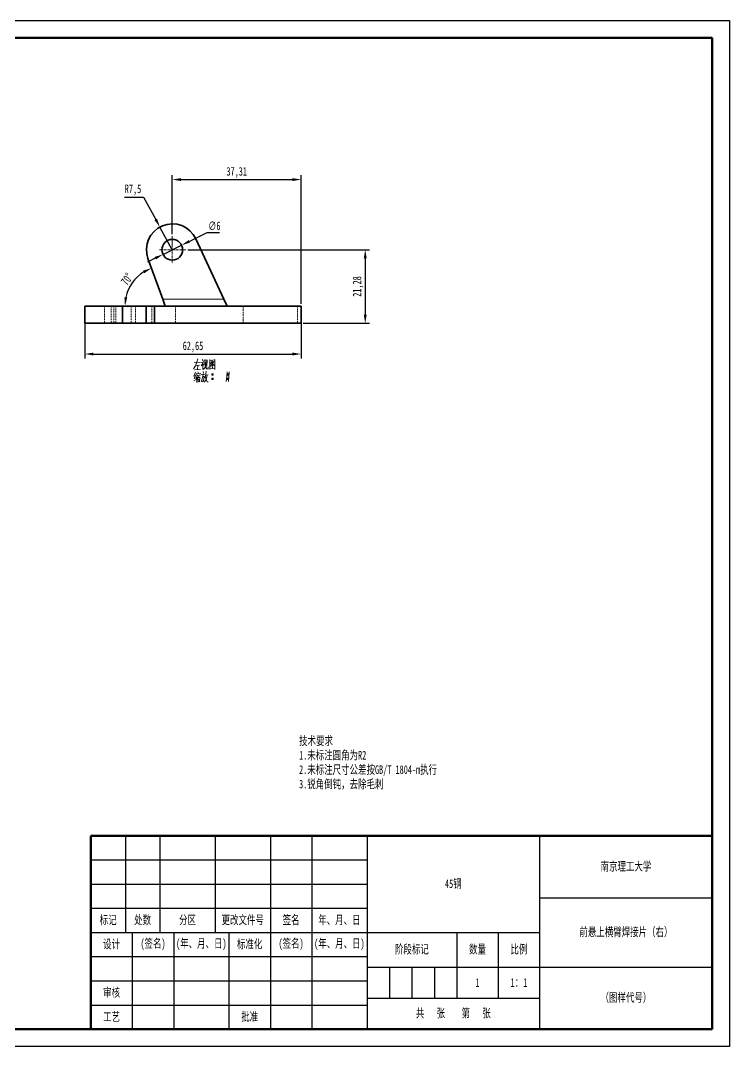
# Model space of a CAD drawing. Header units: millimetres. Extents: x 1050 to 2021, y 766 to 1186.
# Drawn here: x 1264.7 to 1470, y 765.6 to 1062.6 of the extents above; entities that cross this region are included whole.
import ezdxf

# ---------------------------------------------------------------- set-up
doc = ezdxf.new("R2010")
doc.units = ezdxf.units.MM
doc.header["$LTSCALE"] = 0.3
doc.linetypes.add('DASHDOT', pattern=[18.5, 12, -3, 0.5, -3])
doc.linetypes.add('DASHED', pattern=[19.05, 12.7, -6.35])
for name, color, linetype, lineweight in [('尺寸线', 3, 'Continuous', 25), ('粗实线', 7, 'Continuous', 50), ('细实线', 7, 'Continuous', 25), ('细文本', 7, 'Continuous', 25)]:
    doc.layers.add(name, color=color, linetype=linetype, lineweight=lineweight)
doc.styles.add('NUT Standard', font='simfang.ttf', dxfattribs={"width": 0.7, "height": 2.5})
doc.dimstyles.new('NUT Standard', dxfattribs={"dimtxt": 2.5, "dimasz": 2.5, "dimexe": 1.25, "dimexo": 0.625, "dimtad": 1, "dimtoh": 1, "dimtxsty": 'NUT Standard', "dimcen": 2.5, "dimadec": 0, "dimazin": 0, "dimtfac": 1, "dimtmove": 0, "dimatfit": 3, "dimfxl": 1, "dimarcsym": 0})

# ---------------------------------------------------------------- blocks, each defined once
blk = doc.blocks.new('*D6')
at = {"layer": 'Defpoints', "color": 0, "transparency": 16777216}
for p in [(1301.59, 993.69), (1298.57, 988.46), (1305.85, 981.98), (1294.23, 979.98), (1301.08, 979.98)]:
    blk.add_point(p, dxfattribs=at)
at = {"layer": '尺寸线', "color": 0, "lineweight": -2, "transparency": 16777216}
blk.add_arc((1306.58, 979.98), 11.67, 122.3007, 167.6994, dxfattribs=at)
at = {"layer": '尺寸线', "color": 0, "transparency": 16777216}
for points in [[(1300.16, 990.21), (1300.53, 989.46), (1302.59, 990.94)], [(1295.59, 982.42), (1294.76, 982.51), (1294.91, 979.98)]]:
    blk.add_solid(points, dxfattribs=at)
at = {"layer": '尺寸线', "color": 0, "transparency": 16777216, "insert": (1295.47, 987.75), "char_height": 2.5, "attachment_point": 5, "rotation": 55, "style": 'NUT Standard'}
blk.add_mtext('70°', dxfattribs=at)
blk = doc.blocks.new('*D12')
at = {"layer": 'Defpoints', "color": 0, "transparency": 16777216}
for p in [(1312.54, 996.25), (1345.95, 974.98), (1364.52, 974.98)]:
    blk.add_point(p, dxfattribs=at)
at = {"layer": '尺寸线', "color": 0, "lineweight": -2, "transparency": 16777216}
for p, q in [((1313.16, 996.25), (1365.77, 996.25)), ((1364.52, 993.75), (1364.52, 977.48)), ((1346.57, 974.98), (1365.77, 974.98))]:
    blk.add_line(p, q, dxfattribs=at)
at = {"layer": '尺寸线', "color": 0, "transparency": 16777216}
for points in [[(1364.1, 993.75), (1364.94, 993.75), (1364.52, 996.25)], [(1364.1, 977.48), (1364.94, 977.48), (1364.52, 974.98)]]:
    blk.add_solid(points, dxfattribs=at)
at = {"layer": '尺寸线', "color": 0, "transparency": 16777216, "insert": (1362.45, 985.61), "char_height": 2.5, "attachment_point": 5, "rotation": 90, "style": 'NUT Standard'}
blk.add_mtext('21,28', dxfattribs=at)
blk = doc.blocks.new('*D30')
at = {"layer": 'Defpoints', "color": 0, "transparency": 16777216}
for p in [(1283.3, 977.48), (1345.95, 977.48), (1345.95, 966.07)]:
    blk.add_point(p, dxfattribs=at)
at = {"layer": '尺寸线', "color": 0, "lineweight": -2, "transparency": 16777216}
for p, q in [((1283.3, 976.85), (1283.3, 964.82)), ((1345.95, 976.85), (1345.95, 964.82)), ((1285.8, 966.07), (1343.45, 966.07))]:
    blk.add_line(p, q, dxfattribs=at)
at = {"layer": '尺寸线', "color": 0, "transparency": 16777216}
for points in [[(1285.8, 966.49), (1285.8, 965.65), (1283.3, 966.07)], [(1343.45, 966.49), (1343.45, 965.65), (1345.95, 966.07)]]:
    blk.add_solid(points, dxfattribs=at)
at = {"layer": '尺寸线', "color": 0, "transparency": 16777216, "insert": (1314.62, 968.14), "char_height": 2.5, "attachment_point": 5, "style": 'NUT Standard'}
blk.add_mtext('62,65', dxfattribs=at)
blk = doc.blocks.new('*D31')
at = {"layer": 'Defpoints', "color": 0, "transparency": 16777216}
for p in [(1345.95, 1016.57), (1308.64, 1000.15), (1345.95, 979.98)]:
    blk.add_point(p, dxfattribs=at)
at = {"layer": '尺寸线', "color": 0, "lineweight": -2, "transparency": 16777216}
for p, q in [((1308.64, 1000.78), (1308.64, 1017.82)), ((1311.14, 1016.57), (1343.45, 1016.57)), ((1345.95, 980.6), (1345.95, 1017.82))]:
    blk.add_line(p, q, dxfattribs=at)
at = {"layer": '尺寸线', "color": 0, "transparency": 16777216}
for points in [[(1311.14, 1016.99), (1311.14, 1016.15), (1308.64, 1016.57)], [(1343.45, 1016.99), (1343.45, 1016.15), (1345.95, 1016.57)]]:
    blk.add_solid(points, dxfattribs=at)
at = {"layer": '尺寸线', "color": 0, "transparency": 16777216, "insert": (1327.29, 1018.64), "char_height": 2.5, "attachment_point": 5, "style": 'NUT Standard'}
blk.add_mtext('37,31', dxfattribs=at)
blk = doc.blocks.new('*D32')
at = {"layer": 'Defpoints', "color": 0, "transparency": 16777216}
for p in [(1305.04, 1002.83), (1308.64, 996.25)]:
    blk.add_point(p, dxfattribs=at)
at = {"layer": '尺寸线', "color": 0, "lineweight": -2, "transparency": 16777216}
for p, q in [((1294.8, 1011.51), (1300.31, 1011.51)), ((1300.31, 1011.51), (1303.84, 1005.03)), ((1308.64, 996.25), (1305.04, 1002.83))]:
    blk.add_line(p, q, dxfattribs=at)
at = {"layer": '尺寸线', "color": 0, "transparency": 16777216}
blk.add_solid([(1304.21, 1005.23), (1303.48, 1004.83), (1305.04, 1002.83)], dxfattribs=at)
at = {"layer": '尺寸线', "color": 0, "transparency": 16777216, "insert": (1297.24, 1013.57), "char_height": 2.5, "attachment_point": 5, "style": 'NUT Standard'}
blk.add_mtext('R7,5', dxfattribs=at)
blk = doc.blocks.new('*D33')
at = {"layer": 'Defpoints', "color": 0, "transparency": 16777216}
for p in [(1311.32, 997.58), (1305.95, 994.92)]:
    blk.add_point(p, dxfattribs=at)
at = {"layer": '尺寸线', "color": 0, "lineweight": -2, "transparency": 16777216}
for p, q in [((1318.64, 1001.2), (1313.57, 998.69)), ((1322.35, 1001.2), (1318.64, 1001.2)), ((1305.95, 994.92), (1311.32, 997.58)), ((1303.7, 993.81), (1301.46, 992.71))]:
    blk.add_line(p, q, dxfattribs=at)
at = {"layer": '尺寸线', "color": 0, "transparency": 16777216}
for points in [[(1313.38, 999.06), (1313.75, 998.32), (1311.32, 997.58)], [(1303.52, 994.19), (1303.89, 993.44), (1305.95, 994.92)]]:
    blk.add_solid(points, dxfattribs=at)
at = {"layer": '尺寸线', "color": 0, "transparency": 16777216, "insert": (1320.81, 1003.16), "char_height": 2.5, "attachment_point": 5, "style": 'NUT Standard'}
blk.add_mtext('∅6', dxfattribs=at)

msp = doc.modelspace()

# ---------------------------------------------------------------- linework, layer by layer
for p, q in [((1050.042, 1062.619), (1470.042, 1062.619)), ((1470.042, 1062.619), (1470.042, 765.619)), ((1470.042, 765.619), (1050.042, 765.619))]:
    msp.add_line(p, q)
at = {"color": 7, "linetype": 'DASHDOT', "lineweight": 13, "ltscale": 0.195}
for p, q in [((1308.635, 1000.151), (1308.635, 992.351)), ((1312.535, 996.251), (1304.735, 996.251))]:
    msp.add_line(p, q, dxfattribs=at)
at = {"color": 7, "lineweight": 35}
for p, q in [((1315.432, 999.421), (1323.567, 981.975)), ((1301.587, 993.686), (1305.85, 981.975)), ((1305.85, 981.975), (1306.578, 979.975)), ((1323.567, 981.975), (1324.5, 979.975)), ((1283.298, 979.975), (1294.232, 979.975)), ((1283.298, 979.975), (1283.298, 974.975)), ((1301.081, 979.975), (1294.232, 979.975)), ((1294.232, 979.975), (1294.232, 974.975)), ((1303.452, 979.975), (1301.081, 979.975)), ((1301.081, 979.975), (1301.081, 974.975)), ((1345.95, 979.975), (1303.452, 979.975)), ((1309.581, 979.975), (1303.452, 979.975)), ((1303.452, 979.975), (1303.452, 974.975)), ((1345.95, 979.975), (1345.95, 974.975)), ((1283.298, 974.975), (1294.232, 974.975)), ((1301.081, 974.975), (1294.232, 974.975)), ((1303.452, 974.975), (1301.081, 974.975)), ((1345.95, 974.975), (1303.452, 974.975))]:
    msp.add_line(p, q, dxfattribs=at)
at = {"color": 7, "linetype": 'DASHED', "lineweight": 13, "ltscale": 0.442941}
msp.add_line((1305.85, 981.975), (1323.567, 981.975), dxfattribs=at)
msp.add_line((1305.85, 981.975), (1323.567, 981.975), dxfattribs=at)
msp.add_line((1305.85, 981.975), (1323.567, 981.975), dxfattribs=at)
at = {"color": 7, "lineweight": 13}
msp.add_line((1305.85, 981.975), (1323.567, 981.975), dxfattribs=at)
at = {"color": 7, "linetype": 'DASHED', "lineweight": 13, "ltscale": 0.125}
for p, q in [((1288.951, 979.975), (1288.951, 974.975)), ((1290.908, 979.975), (1290.908, 974.975)), ((1291.683, 979.975), (1291.683, 974.975)), ((1292.303, 979.975), (1292.303, 974.975)), ((1296.683, 979.975), (1296.683, 974.975)), ((1297.956, 979.975), (1297.956, 974.975)), ((1302.732, 979.975), (1302.732, 974.975)), ((1309.581, 979.975), (1309.581, 974.975)), ((1329.154, 974.975), (1329.154, 979.975)), ((1344.938, 979.975), (1344.938, 974.975))]:
    msp.add_line(p, q, dxfattribs=at)
at = {"color": 7, "linetype": 'DASHED', "lineweight": 13, "ltscale": 0.153219}
msp.add_line((1309.581, 974.975), (1303.452, 974.975), dxfattribs=at)
at = {"color": 7, "lineweight": 13}
for points in [[(1315.324, 962.639), (1314.764, 961.764)], [(1314.974, 963.619), (1316.794, 963.759)], [(1315.779, 963.689), (1315.324, 962.639)], [(1315.464, 962.709), (1316.549, 962.814)], [(1315.989, 964.634), (1315.779, 963.689)], [(1315.989, 962.744), (1315.954, 961.554)], [(1317.669, 963.864), (1317.494, 963.374), (1317.004, 962.639)], [(1317.039, 963.654), (1317.599, 963.724)], [(1317.319, 964.529), (1317.599, 964.109)], [(1317.494, 963.374), (1317.494, 961.589)], [(1317.494, 963.199), (1317.809, 962.884)], [(1318.089, 964.494), (1318.089, 962.814)], [(1318.754, 964.319), (1318.089, 964.249)], [(1318.299, 962.849), (1318.124, 962.219)], [(1318.404, 963.899), (1318.299, 962.849)], [(1318.439, 961.869), (1318.439, 962.954)], [(1318.684, 962.744), (1318.754, 964.424)], [(1318.999, 962.394), (1318.999, 961.764)], [(1319.524, 964.529), (1319.524, 963.059), (1319.524, 961.554)], [(1319.524, 964.494), (1319.524, 963.094), (1319.524, 961.694)], [(1320.994, 964.354), (1319.524, 964.214)], [(1319.594, 962.604), (1320.084, 963.024)], [(1320.294, 964.074), (1319.734, 963.269)], [(1320.049, 963.514), (1320.749, 962.779)], [(1320.049, 962.429), (1320.399, 962.044)], [(1320.084, 963.724), (1320.539, 963.794)], [(1320.084, 963.024), (1320.294, 963.304)], [(1320.154, 962.814), (1320.399, 962.534)], [(1320.294, 963.304), (1320.644, 963.934)], [(1320.749, 962.779), (1320.924, 962.814)], [(1320.959, 961.729), (1320.959, 963.094), (1320.994, 964.494)], [(1315.289, 959.769), (1314.869, 959.629)], [(1315.359, 960.784), (1314.904, 959.699)], [(1315.429, 960.014), (1314.974, 958.999)], [(1315.079, 961.519), (1316.794, 961.624)], [(1315.744, 959.489), (1315.429, 958.999)], [(1315.674, 960.469), (1315.569, 959.909)], [(1315.674, 960.329), (1316.724, 960.469)], [(1315.919, 960.049), (1315.744, 959.489)], [(1315.779, 959.559), (1315.779, 957.844)], [(1315.989, 959.769), (1316.689, 959.874)], [(1316.059, 960.959), (1316.234, 960.574)], [(1316.059, 959.349), (1316.094, 957.949)], [(1316.059, 959.244), (1316.584, 959.314)], [(1316.304, 959.804), (1316.234, 959.244)], [(1316.619, 959.419), (1316.549, 958.019)], [(1316.759, 960.574), (1316.619, 960.119)], [(1317.529, 960.189), (1317.424, 959.279), (1317.319, 958.859), (1317.004, 957.984)], [(1317.039, 960.119), (1318.089, 960.259)], [(1317.844, 959.699), (1317.739, 958.859), (1317.599, 958.019), (1317.389, 958.299)], [(1317.459, 959.524), (1317.844, 959.594)], [(1317.529, 961.029), (1317.634, 960.469)], [(1317.599, 961.589), (1317.879, 961.869)], [(1317.879, 961.869), (1318.124, 962.219)], [(1318.229, 959.699), (1318.054, 959.139)], [(1318.159, 959.454), (1318.719, 958.019)], [(1318.369, 960.329), (1318.229, 959.699)], [(1318.299, 959.944), (1318.999, 960.084)], [(1318.439, 961.064), (1318.369, 960.329)], [(1318.579, 961.764), (1318.439, 961.869)], [(1318.719, 960.014), (1318.509, 959.069)], [(1318.999, 961.764), (1318.579, 961.764)], [(1319.524, 961.799), (1320.889, 961.904)], [(1320.049, 960.154), (1320.434, 960.154)], [(1320.084, 960.259), (1320.399, 960.259)], [(1320.084, 960.014), (1320.399, 960.014)], [(1320.959, 961.624), (1320.959, 961.729), (1320.889, 961.904)], [(1324.494, 960.889), (1324.389, 959.489), (1324.284, 958.089)], [(1324.494, 960.154), (1324.879, 960.154)], [(1324.529, 960.259), (1324.844, 960.259)], [(1324.529, 960.014), (1324.844, 960.014)], [(1325.089, 960.889), (1324.984, 959.489), (1324.879, 958.089)], [(1314.834, 958.334), (1315.534, 958.719)], [(1314.939, 958.999), (1315.464, 959.174)], [(1316.094, 958.684), (1316.479, 958.754)], [(1316.549, 958.194), (1316.129, 958.124)], [(1318.229, 958.439), (1317.844, 957.914)], [(1318.509, 959.069), (1318.229, 958.439)], [(1318.719, 958.019), (1319.034, 958.019)], [(1320.049, 958.894), (1320.434, 958.894)], [(1320.084, 958.999), (1320.399, 958.999)], [(1320.084, 958.754), (1320.399, 958.754)], [(1324.494, 958.894), (1324.879, 958.894)], [(1324.529, 958.999), (1324.844, 958.999)], [(1324.529, 958.754), (1324.844, 958.754)]]:
    msp.add_lwpolyline(points, dxfattribs=at)
for points in [[(1320.154, 959.944), (1320.329, 959.944), (1320.434, 960.049), (1320.434, 960.224), (1320.329, 960.329), (1320.154, 960.329), (1320.049, 960.224), (1320.049, 960.049)], [(1324.599, 959.944), (1324.774, 959.944), (1324.879, 960.049), (1324.879, 960.224), (1324.774, 960.329), (1324.599, 960.329), (1324.494, 960.224), (1324.494, 960.049)], [(1320.154, 958.684), (1320.329, 958.684), (1320.434, 958.789), (1320.434, 958.964), (1320.329, 959.069), (1320.154, 959.069), (1320.049, 958.964), (1320.049, 958.789)], [(1324.599, 958.684), (1324.774, 958.684), (1324.879, 958.789), (1324.879, 958.964), (1324.774, 959.069), (1324.599, 959.069), (1324.494, 958.964), (1324.494, 958.789)]]:
    msp.add_lwpolyline(points, close=True, dxfattribs=at)
at = {"color": 7, "lineweight": 35}
msp.add_circle((1308.635, 996.251), 3, dxfattribs=at)
msp.add_arc((1308.635, 996.251), 7.5, 25, 200, dxfattribs=at)
at = {"layer": '粗实线'}
for p, q in [((1075.042, 1057.619), (1465.042, 1057.619)), ((1465.042, 1057.619), (1465.042, 770.619)), ((1285.042, 826.619), (1465.042, 826.619)), ((1285.042, 770.619), (1285.042, 826.619)), ((1465.042, 770.619), (1075.042, 770.619)), ((1285.042, 770.619), (1465.042, 770.619))]:
    msp.add_line(p, q, dxfattribs=at)
at = {"layer": '细实线'}
for p, q in [((1295.042, 826.619), (1295.042, 798.619)), ((1305.042, 826.619), (1305.042, 798.619)), ((1321.042, 826.619), (1321.042, 798.619)), ((1337.042, 826.619), (1337.042, 798.619)), ((1349.042, 826.619), (1349.042, 798.619)), ((1365.042, 826.619), (1365.042, 770.619)), ((1415.042, 826.619), (1415.042, 770.619)), ((1285.042, 819.619), (1365.042, 819.619)), ((1285.042, 812.619), (1365.042, 812.619)), ((1415.042, 808.619), (1465.042, 808.619)), ((1285.042, 805.619), (1365.042, 805.619)), ((1285.042, 798.619), (1415.042, 798.619)), ((1297.042, 798.619), (1297.042, 770.619)), ((1309.042, 798.619), (1309.042, 770.619)), ((1325.042, 798.619), (1325.042, 770.619)), ((1337.042, 798.619), (1337.042, 770.619)), ((1349.042, 798.619), (1349.042, 770.619)), ((1391.042, 798.619), (1391.042, 779.619)), ((1403.042, 798.619), (1403.042, 779.619)), ((1285.042, 791.619), (1365.042, 791.619)), ((1365.042, 788.619), (1465.042, 788.619)), ((1371.542, 788.619), (1371.542, 779.619)), ((1378.042, 788.619), (1378.042, 779.619)), ((1384.542, 788.619), (1384.542, 779.619)), ((1285.042, 784.619), (1365.042, 784.619)), ((1365.042, 779.619), (1415.042, 779.619)), ((1285.042, 777.619), (1365.042, 777.619))]:
    msp.add_line(p, q, dxfattribs=at)

# ---------------------------------------------------------------- texts
at = {"layer": '粗实线', "char_height": 2.5, "attachment_point": 5, "style": 'NUT Standard'}
for s, insert in [('\\pxqc;{\\fFangSong|b0|i0|c134|p49;1}', (1397.042, 784.119)), ('\\pxqc;{\\fFangSong|b0|i0|c134|p49;1：1}', (1409.042, 784.119))]:
    msp.add_mtext_dynamic_manual_height_columns(s, width=12, gutter_width=12.5, heights=[0], dxfattribs=dict(at, insert=insert))
at = {"layer": '细文本', "insert": (1345.361, 855.352), "char_height": 2.5, "attachment_point": 1, "style": 'NUT Standard'}
msp.add_mtext_dynamic_manual_height_columns('技术要求\\P1.未标注圆角为R2\\P2.未标注尺寸公差按GB/T 1804-m执行\\P3.锐角倒钝，去除毛刺', width=78.43466, gutter_width=12.5, heights=[0], dxfattribs=at)
at = {"layer": '细文本', "char_height": 2.5, "attachment_point": 5, "style": 'NUT Standard'}
for s, insert, width in [('{\\fFangSong|b0|i0|c134|p49;南京理工大学}', (1440.042, 817.619), 50), ('45钢', (1390.042, 812.619), 50), ('标记', (1290.042, 802.119), 10), ('处数', (1300.042, 802.119), 10), ('分区', (1313.042, 802.119), 16), ('更改文件号', (1329.042, 802.119), 16), ('签名', (1343.042, 802.119), 12), ('年、月、日', (1357.042, 802.119), 16), ('前悬上横臂焊接片（右）', (1440.042, 798.619), 50), ('设计', (1291.042, 795.119), 12), ('(签名)', (1303.042, 795.119), 12), ('(年、月、日)', (1317.042, 795.119), 16), ('标准化', (1331.042, 795.119), 12), ('(签名)', (1343.042, 795.119), 12), ('(年、月、日)', (1357.042, 795.119), 16), ('阶段标记', (1378.042, 793.619), 26), ('数量', (1397.042, 793.619), 12), ('比例', (1409.042, 793.619), 12), ('审核', (1291.042, 781.119), 12), ('（图样代号）', (1440.042, 779.619), 50), ('工艺', (1291.042, 774.119), 12), ('批准', (1331.042, 774.119), 12), ('共   张    第   张', (1390.042, 775.119), 50)]:
    msp.add_mtext(s, dxfattribs=dict(at, insert=insert, width=width))

# ---------------------------------------------------------------- dimensions: what is measured, and where the dimension line sits
at = {"layer": '尺寸线'}
for base, p1, p2, picture, middle in [((1345.9497, 1016.5683), (1308.6351, 1000.1515), (1345.9497, 979.9754), '*D31', (1327.2924, 1018.6362)), ((1345.95, 966.071), (1283.298, 977.475), (1345.95, 977.475), '*D30', (1314.624, 968.139))]:
    dim = msp.add_linear_dim(base=base, p1=p1, p2=p2, dimstyle='NUT Standard', dxfattribs=at)
    dim.commit()
    dim.dimension.update_dxf_attribs({"geometry": picture, "text_midpoint": middle})
dim = msp.add_radius_dim(center=(1308.635, 996.251), mpoint=(1305.042, 1002.835), dimstyle='NUT Standard', dxfattribs=at)
dim.commit()
dim.dimension.update_dxf_attribs({"geometry": '*D32', "text_midpoint": (1297.244, 1011.505), "dimtype": 164})
dim = msp.add_diameter_dim_2p(p1=(1305.946, 994.922), p2=(1311.324, 997.581), dimstyle='NUT Standard', dxfattribs=at)
dim.commit()
dim.dimension.update_dxf_attribs({"geometry": '*D33', "text_midpoint": (1320.807, 1001.2), "dimtype": 163})
dim = msp.add_linear_dim(base=(1364.519, 974.975), p1=(1312.535, 996.251), p2=(1345.95, 974.975), angle=270, dimstyle='NUT Standard', dxfattribs=at)
dim.commit()
dim.dimension.update_dxf_attribs({"geometry": '*D12', "text_midpoint": (1362.451, 985.613)})
dim = msp.add_angular_dim_2l(base=(1298.571, 988.462), line1=((1301.081, 979.975), (1294.232, 979.975)), line2=((1301.587, 993.686), (1305.85, 981.975)), dimstyle='NUT Standard', dxfattribs=at)
dim.commit()
dim.dimension.update_dxf_attribs({"geometry": '*D6', "text_midpoint": (1295.473, 987.751)})

doc.saveas('drawing.dxf')
